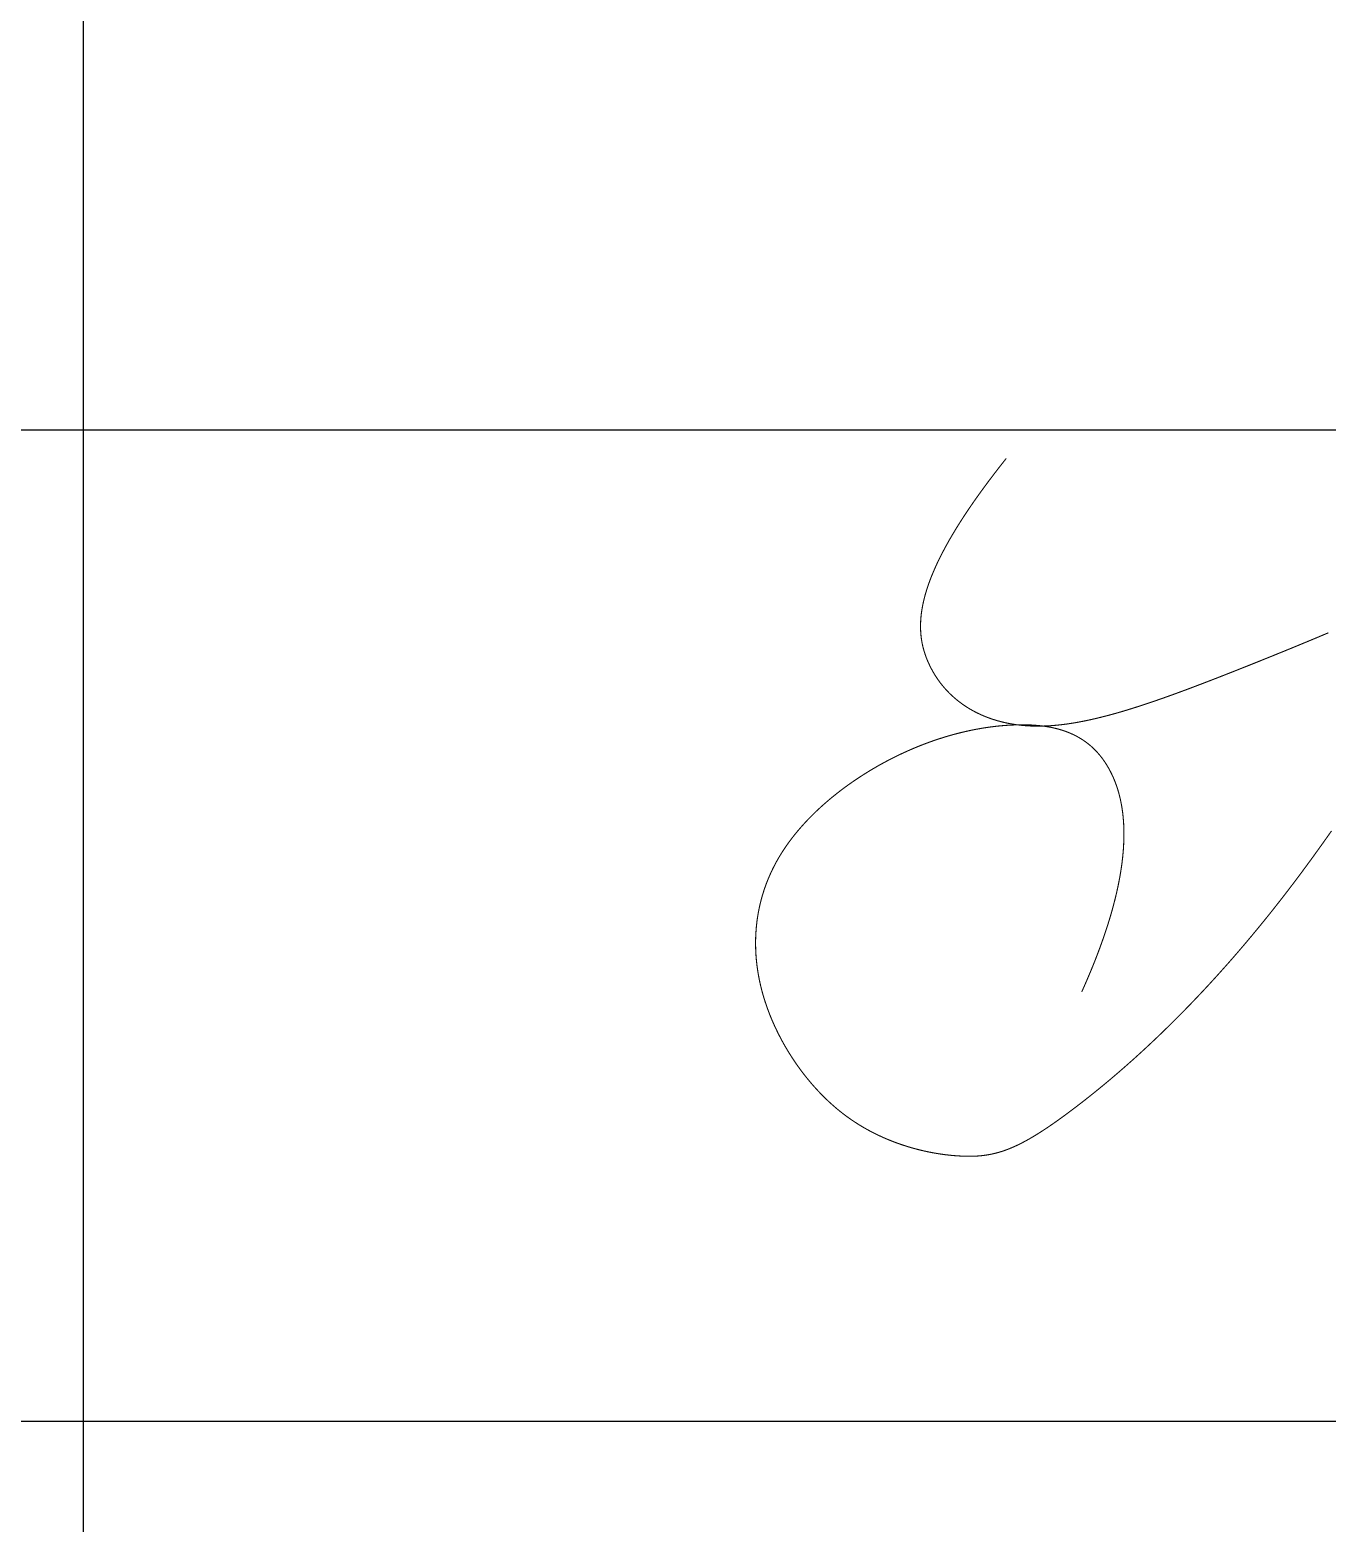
# Model space of a CAD drawing. Header units: millimetres. Extents: x -251843 to -243433, y -86292 to -80352.
# Drawn here: x -244935.9 to -244870.5, y -86197.1 to -86121.8 of the extents above; entities that cross this region are included whole.
import ezdxf

# ---------------------------------------------------------------- set-up
doc = ezdxf.new("R2010")
doc.units = ezdxf.units.MM
doc.linetypes.add('K5LT32768', pattern=[0])
doc.layers.add('Default', color=7, linetype='Continuous')
doc.layers.add('Format', color=7, linetype='Continuous')

msp = doc.modelspace()

# ---------------------------------------------------------------- linework, layer by layer
at = {"layer": 'Default', "color": 0, "linetype": 'K5LT32768', "const_width": 0.054}
for points in [[(-244870.411, -86152.177), (-244870.862, -86152.367), (-244871.31, -86152.554), (-244871.756, -86152.739), (-244872.199, -86152.922), (-244872.638, -86153.102), (-244873.074, -86153.279), (-244873.504, -86153.453), (-244873.93, -86153.625), (-244874.35, -86153.793), (-244874.765, -86153.958), (-244875.173, -86154.12), (-244875.575, -86154.278), (-244875.97, -86154.433), (-244876.358, -86154.583), (-244876.74, -86154.73), (-244877.115, -86154.873), (-244877.484, -86155.012), (-244877.847, -86155.147), (-244878.204, -86155.278), (-244878.555, -86155.404), (-244878.901, -86155.526), (-244879.071, -86155.585), (-244879.24, -86155.643), (-244879.407, -86155.7), (-244879.574, -86155.756), (-244879.738, -86155.811), (-244879.902, -86155.864), (-244880.064, -86155.916), (-244880.224, -86155.967), (-244880.383, -86156.017), (-244880.541, -86156.066), (-244880.698, -86156.113), (-244880.853, -86156.159), (-244881.007, -86156.203), (-244881.16, -86156.247), (-244881.311, -86156.289), (-244881.462, -86156.33), (-244881.611, -86156.369), (-244881.758, -86156.407), (-244881.905, -86156.444), (-244882.05, -86156.479), (-244882.194, -86156.513), (-244882.337, -86156.546), (-244882.479, -86156.577), (-244882.619, -86156.607), (-244882.759, -86156.635), (-244882.897, -86156.662), (-244883.034, -86156.688), (-244883.17, -86156.712), (-244883.305, -86156.734), (-244883.439, -86156.755), (-244883.572, -86156.775), (-244883.703, -86156.793), (-244883.834, -86156.809), (-244883.963, -86156.824), (-244884.092, -86156.837), (-244884.22, -86156.849), (-244884.346, -86156.859), (-244884.472, -86156.868), (-244884.596, -86156.875), (-244884.72, -86156.88), (-244884.843, -86156.884), (-244884.964, -86156.886), (-244885.085, -86156.886), (-244885.205, -86156.885), (-244885.324, -86156.882), (-244885.442, -86156.878), (-244885.559, -86156.871), (-244885.675, -86156.864), (-244885.791, -86156.854), (-244885.905, -86156.843), (-244886.018, -86156.83), (-244886.131, -86156.816), (-244886.242, -86156.8), (-244886.352, -86156.782), (-244886.462, -86156.763), (-244886.57, -86156.742), (-244886.677, -86156.72), (-244886.784, -86156.696), (-244886.889, -86156.67), (-244886.993, -86156.643), (-244887.096, -86156.615), (-244887.198, -86156.585), (-244887.299, -86156.553), (-244887.399, -86156.52), (-244887.498, -86156.486), (-244887.596, -86156.45), (-244887.692, -86156.413), (-244887.788, -86156.374), (-244887.882, -86156.333), (-244887.975, -86156.291), (-244888.067, -86156.248), (-244888.158, -86156.204), (-244888.247, -86156.158), (-244888.336, -86156.11), (-244888.423, -86156.061), (-244888.509, -86156.011), (-244888.594, -86155.959), (-244888.677, -86155.907), (-244888.76, -86155.852), (-244888.841, -86155.797), (-244888.921, -86155.74), (-244888.999, -86155.681), (-244889.076, -86155.622), (-244889.152, -86155.561), (-244889.227, -86155.499), (-244889.3, -86155.435), (-244889.372, -86155.37), (-244889.443, -86155.304), (-244889.512, -86155.237), (-244889.58, -86155.168), (-244889.647, -86155.099), (-244889.712, -86155.028), (-244889.776, -86154.956), (-244889.839, -86154.882), (-244889.9, -86154.808), (-244889.96, -86154.732), (-244890.018, -86154.655), (-244890.075, -86154.577), (-244890.13, -86154.497), (-244890.184, -86154.417), (-244890.237, -86154.335), (-244890.288, -86154.253), (-244890.337, -86154.169), (-244890.385, -86154.084), (-244890.432, -86153.998), (-244890.477, -86153.911), (-244890.52, -86153.822), (-244890.562, -86153.733), (-244890.603, -86153.643), (-244890.642, -86153.551), (-244890.679, -86153.459), (-244890.714, -86153.365), (-244890.748, -86153.27), (-244890.779, -86153.173), (-244890.809, -86153.075), (-244890.823, -86153.026), (-244890.836, -86152.976), (-244890.849, -86152.926), (-244890.862, -86152.875), (-244890.874, -86152.824), (-244890.885, -86152.773), (-244890.896, -86152.721), (-244890.906, -86152.669), (-244890.915, -86152.616), (-244890.924, -86152.563), (-244890.932, -86152.51), (-244890.94, -86152.456), (-244890.947, -86152.401), (-244890.954, -86152.347), (-244890.959, -86152.291), (-244890.964, -86152.236), (-244890.969, -86152.179), (-244890.972, -86152.123), (-244890.975, -86152.066), (-244890.978, -86152.008), (-244890.979, -86151.95), (-244890.98, -86151.891), (-244890.98, -86151.832), (-244890.98, -86151.772), (-244890.978, -86151.712), (-244890.976, -86151.651), (-244890.973, -86151.59), (-244890.97, -86151.528), (-244890.965, -86151.465), (-244890.96, -86151.402), (-244890.954, -86151.339), (-244890.947, -86151.275), (-244890.939, -86151.21), (-244890.93, -86151.145), (-244890.921, -86151.079), (-244890.911, -86151.012), (-244890.899, -86150.945), (-244890.887, -86150.877), (-244890.874, -86150.809), (-244890.861, -86150.74), (-244890.846, -86150.67), (-244890.83, -86150.6), (-244890.814, -86150.529), (-244890.796, -86150.457), (-244890.778, -86150.385), (-244890.758, -86150.312), (-244890.738, -86150.238), (-244890.716, -86150.164), (-244890.694, -86150.089), (-244890.671, -86150.013), (-244890.646, -86149.937), (-244890.621, -86149.86), (-244890.595, -86149.782), (-244890.567, -86149.703), (-244890.539, -86149.624), (-244890.509, -86149.544), (-244890.479, -86149.463), (-244890.447, -86149.381), (-244890.414, -86149.299), (-244890.38, -86149.216), (-244890.345, -86149.132), (-244890.309, -86149.047), (-244890.272, -86148.961), (-244890.234, -86148.875), (-244890.194, -86148.788), (-244890.154, -86148.7), (-244890.112, -86148.611), (-244890.069, -86148.522), (-244890.025, -86148.431), (-244889.98, -86148.34), (-244889.933, -86148.248), (-244889.885, -86148.155), (-244889.836, -86148.061), (-244889.786, -86147.967), (-244889.735, -86147.871), (-244889.682, -86147.775), (-244889.628, -86147.677), (-244889.573, -86147.579), (-244889.517, -86147.48), (-244889.459, -86147.38), (-244889.4, -86147.279), (-244889.34, -86147.177), (-244889.278, -86147.074), (-244889.215, -86146.97), (-244889.151, -86146.866), (-244889.085, -86146.76), (-244889.018, -86146.653), (-244888.949, -86146.546), (-244888.88, -86146.437), (-244888.809, -86146.328), (-244888.736, -86146.217), (-244888.662, -86146.106), (-244888.587, -86145.993), (-244888.51, -86145.88), (-244888.432, -86145.765), (-244888.352, -86145.649), (-244888.271, -86145.533), (-244888.188, -86145.415), (-244888.019, -86145.177), (-244887.843, -86144.934), (-244887.662, -86144.687), (-244887.474, -86144.436), (-244887.28, -86144.18), (-244887.08, -86143.92), (-244886.874, -86143.656), (-244886.661, -86143.386)], [(-244882.853, -86170.291), (-244882.729, -86170.015), (-244882.61, -86169.742), (-244882.495, -86169.473), (-244882.384, -86169.208), (-244882.277, -86168.946), (-244882.174, -86168.688), (-244882.075, -86168.434), (-244881.981, -86168.184), (-244881.89, -86167.937), (-244881.803, -86167.693), (-244881.76, -86167.573), (-244881.719, -86167.454), (-244881.679, -86167.335), (-244881.64, -86167.217), (-244881.601, -86167.101), (-244881.564, -86166.985), (-244881.527, -86166.87), (-244881.492, -86166.755), (-244881.457, -86166.642), (-244881.423, -86166.529), (-244881.39, -86166.418), (-244881.358, -86166.307), (-244881.327, -86166.197), (-244881.297, -86166.088), (-244881.267, -86165.98), (-244881.238, -86165.872), (-244881.211, -86165.766), (-244881.184, -86165.66), (-244881.158, -86165.555), (-244881.132, -86165.451), (-244881.108, -86165.348), (-244881.084, -86165.245), (-244881.062, -86165.143), (-244881.04, -86165.043), (-244881.018, -86164.943), (-244880.998, -86164.843), (-244880.978, -86164.745), (-244880.96, -86164.647), (-244880.942, -86164.55), (-244880.924, -86164.454), (-244880.908, -86164.359), (-244880.892, -86164.265), (-244880.877, -86164.171), (-244880.863, -86164.078), (-244880.849, -86163.986), (-244880.836, -86163.895), (-244880.824, -86163.804), (-244880.813, -86163.714), (-244880.802, -86163.625), (-244880.792, -86163.537), (-244880.783, -86163.449), (-244880.775, -86163.362), (-244880.767, -86163.276), (-244880.76, -86163.191), (-244880.753, -86163.106), (-244880.747, -86163.022), (-244880.742, -86162.939), (-244880.738, -86162.857), (-244880.734, -86162.775), (-244880.73, -86162.694), (-244880.728, -86162.614), (-244880.726, -86162.535), (-244880.725, -86162.456), (-244880.724, -86162.378), (-244880.724, -86162.3), (-244880.724, -86162.224), (-244880.725, -86162.148), (-244880.727, -86162.072), (-244880.73, -86161.998), (-244880.732, -86161.924), (-244880.736, -86161.851), (-244880.74, -86161.778), (-244880.744, -86161.706), (-244880.75, -86161.635), (-244880.762, -86161.495), (-244880.776, -86161.357), (-244880.792, -86161.222), (-244880.81, -86161.09), (-244880.83, -86160.96), (-244880.853, -86160.833), (-244880.877, -86160.708), (-244880.903, -86160.586), (-244880.93, -86160.466), (-244880.96, -86160.348), (-244880.991, -86160.234), (-244881.024, -86160.121), (-244881.059, -86160.011), (-244881.095, -86159.903), (-244881.132, -86159.798), (-244881.171, -86159.695), (-244881.212, -86159.594), (-244881.253, -86159.495), (-244881.296, -86159.398), (-244881.341, -86159.304), (-244881.386, -86159.212), (-244881.433, -86159.122), (-244881.481, -86159.034), (-244881.53, -86158.948), (-244881.58, -86158.864), (-244881.631, -86158.783), (-244881.683, -86158.703), (-244881.736, -86158.625), (-244881.79, -86158.549), (-244881.845, -86158.476), (-244881.901, -86158.404), (-244881.959, -86158.334), (-244882.017, -86158.266), (-244882.076, -86158.199), (-244882.136, -86158.135), (-244882.197, -86158.073), (-244882.259, -86158.012), (-244882.322, -86157.953), (-244882.386, -86157.896), (-244882.451, -86157.84), (-244882.517, -86157.787), (-244882.583, -86157.735), (-244882.651, -86157.685), (-244882.719, -86157.636), (-244882.788, -86157.589), (-244882.858, -86157.544), (-244882.929, -86157.5), (-244883.001, -86157.458), (-244883.073, -86157.417), (-244883.147, -86157.378), (-244883.221, -86157.341), (-244883.296, -86157.304), (-244883.371, -86157.27), (-244883.447, -86157.237), (-244883.524, -86157.205), (-244883.602, -86157.175), (-244883.681, -86157.146), (-244883.76, -86157.119), (-244883.84, -86157.093), (-244883.92, -86157.068), (-244884.002, -86157.044), (-244884.083, -86157.022), (-244884.166, -86157.001), (-244884.249, -86156.982), (-244884.333, -86156.963), (-244884.417, -86156.946), (-244884.502, -86156.93), (-244884.588, -86156.915), (-244884.674, -86156.902), (-244884.76, -86156.889), (-244884.848, -86156.878), (-244884.935, -86156.867), (-244885.024, -86156.858), (-244885.113, -86156.85), (-244885.202, -86156.842), (-244885.292, -86156.836), (-244885.382, -86156.831), (-244885.473, -86156.827), (-244885.564, -86156.823), (-244885.656, -86156.821), (-244885.748, -86156.819), (-244885.84, -86156.819), (-244885.933, -86156.819), (-244886.026, -86156.82), (-244886.12, -86156.822), (-244886.214, -86156.825), (-244886.309, -86156.828), (-244886.403, -86156.833), (-244886.499, -86156.838), (-244886.594, -86156.843), (-244886.69, -86156.85), (-244886.786, -86156.857), (-244886.883, -86156.866), (-244886.979, -86156.874), (-244887.076, -86156.884), (-244887.174, -86156.895), (-244887.271, -86156.906), (-244887.369, -86156.918), (-244887.468, -86156.931), (-244887.566, -86156.945), (-244887.665, -86156.959), (-244887.764, -86156.974), (-244887.863, -86156.99), (-244887.963, -86157.007), (-244888.062, -86157.025), (-244888.162, -86157.043), (-244888.263, -86157.062), (-244888.363, -86157.082), (-244888.464, -86157.103), (-244888.564, -86157.124), (-244888.665, -86157.147), (-244888.766, -86157.17), (-244888.868, -86157.194), (-244888.969, -86157.219), (-244889.071, -86157.244), (-244889.173, -86157.27), (-244889.275, -86157.297), (-244889.377, -86157.325), (-244889.479, -86157.354), (-244889.581, -86157.384), (-244889.684, -86157.414), (-244889.786, -86157.445), (-244889.889, -86157.477), (-244889.991, -86157.51), (-244890.094, -86157.543), (-244890.197, -86157.577), (-244890.3, -86157.612), (-244890.403, -86157.648), (-244890.506, -86157.685), (-244890.609, -86157.723), (-244890.712, -86157.761), (-244890.815, -86157.8), (-244890.919, -86157.84), (-244891.022, -86157.881), (-244891.125, -86157.922), (-244891.228, -86157.965), (-244891.331, -86158.008), (-244891.435, -86158.052), (-244891.538, -86158.097), (-244891.641, -86158.142), (-244891.744, -86158.189), (-244891.847, -86158.236), (-244891.95, -86158.284), (-244892.053, -86158.333), (-244892.156, -86158.383), (-244892.259, -86158.433), (-244892.362, -86158.484), (-244892.464, -86158.536), (-244892.567, -86158.589), (-244892.669, -86158.643), (-244892.772, -86158.698), (-244892.874, -86158.753), (-244892.976, -86158.809), (-244893.078, -86158.866), (-244893.18, -86158.924), (-244893.281, -86158.983), (-244893.382, -86159.042), (-244893.483, -86159.102), (-244893.584, -86159.163), (-244893.685, -86159.225), (-244893.785, -86159.287), (-244893.885, -86159.351), (-244893.984, -86159.415), (-244894.083, -86159.479), (-244894.182, -86159.545), (-244894.281, -86159.611), (-244894.378, -86159.678), (-244894.476, -86159.746), (-244894.573, -86159.814), (-244894.67, -86159.883), (-244894.766, -86159.953), (-244894.861, -86160.024), (-244894.956, -86160.095), (-244895.051, -86160.167), (-244895.145, -86160.239), (-244895.238, -86160.313), (-244895.331, -86160.387), (-244895.423, -86160.461), (-244895.514, -86160.537), (-244895.605, -86160.613), (-244895.695, -86160.69), (-244895.784, -86160.767), (-244895.873, -86160.845), (-244895.961, -86160.924), (-244896.048, -86161.003), (-244896.134, -86161.083), (-244896.219, -86161.163), (-244896.304, -86161.244), (-244896.388, -86161.326), (-244896.471, -86161.409), (-244896.553, -86161.492), (-244896.634, -86161.575), (-244896.714, -86161.659), (-244896.793, -86161.744), (-244896.872, -86161.83), (-244896.949, -86161.916), (-244897.025, -86162.002), (-244897.101, -86162.089), (-244897.175, -86162.177), (-244897.248, -86162.265), (-244897.32, -86162.354), (-244897.391, -86162.443), (-244897.461, -86162.533), (-244897.53, -86162.624), (-244897.598, -86162.715), (-244897.664, -86162.806), (-244897.729, -86162.898), (-244897.793, -86162.991), (-244897.856, -86163.084), (-244897.917, -86163.178), (-244897.978, -86163.272), (-244898.037, -86163.366), (-244898.094, -86163.461), (-244898.151, -86163.557), (-244898.206, -86163.653), (-244898.259, -86163.749), (-244898.311, -86163.846), (-244898.362, -86163.944), (-244898.412, -86164.042), (-244898.46, -86164.14), (-244898.507, -86164.239), (-244898.552, -86164.338), (-244898.597, -86164.438), (-244898.639, -86164.538), (-244898.681, -86164.638), (-244898.721, -86164.739), (-244898.76, -86164.84), (-244898.797, -86164.942), (-244898.833, -86165.044), (-244898.868, -86165.146), (-244898.901, -86165.249), (-244898.933, -86165.352), (-244898.964, -86165.455), (-244898.993, -86165.559), (-244899.021, -86165.663), (-244899.048, -86165.767), (-244899.073, -86165.872), (-244899.097, -86165.977), (-244899.12, -86166.082), (-244899.141, -86166.188), (-244899.161, -86166.294), (-244899.179, -86166.4), (-244899.196, -86166.506), (-244899.212, -86166.613), (-244899.227, -86166.72), (-244899.24, -86166.827), (-244899.252, -86166.934), (-244899.262, -86167.041), (-244899.271, -86167.149), (-244899.279, -86167.257), (-244899.286, -86167.365), (-244899.291, -86167.474), (-244899.295, -86167.582), (-244899.297, -86167.691), (-244899.298, -86167.8), (-244899.298, -86167.909), (-244899.296, -86168.018), (-244899.293, -86168.127), (-244899.289, -86168.236), (-244899.283, -86168.346), (-244899.277, -86168.456), (-244899.268, -86168.565), (-244899.259, -86168.675), (-244899.248, -86168.785), (-244899.235, -86168.895), (-244899.222, -86169.005), (-244899.207, -86169.116), (-244899.19, -86169.226), (-244899.173, -86169.336), (-244899.154, -86169.447), (-244899.133, -86169.557), (-244899.112, -86169.667), (-244899.089, -86169.778), (-244899.064, -86169.888), (-244899.039, -86169.999), (-244899.012, -86170.109), (-244898.983, -86170.22), (-244898.954, -86170.33), (-244898.923, -86170.44), (-244898.89, -86170.551), (-244898.857, -86170.661), (-244898.822, -86170.771), (-244898.785, -86170.881), (-244898.748, -86170.991), (-244898.709, -86171.101), (-244898.669, -86171.211), (-244898.628, -86171.32), (-244898.586, -86171.43), (-244898.542, -86171.539), (-244898.497, -86171.648), (-244898.451, -86171.756), (-244898.404, -86171.864), (-244898.355, -86171.972), (-244898.306, -86172.08), (-244898.255, -86172.187), (-244898.203, -86172.294), (-244898.151, -86172.401), (-244898.097, -86172.507), (-244898.042, -86172.612), (-244897.986, -86172.718), (-244897.928, -86172.823), (-244897.87, -86172.927), (-244897.811, -86173.031), (-244897.751, -86173.134), (-244897.689, -86173.237), (-244897.627, -86173.339), (-244897.564, -86173.44), (-244897.5, -86173.541), (-244897.435, -86173.642), (-244897.369, -86173.741), (-244897.302, -86173.841), (-244897.234, -86173.939), (-244897.165, -86174.037), (-244897.095, -86174.134), (-244897.025, -86174.23), (-244896.953, -86174.325), (-244896.881, -86174.42), (-244896.808, -86174.514), (-244896.734, -86174.607), (-244896.659, -86174.699), (-244896.584, -86174.79), (-244896.507, -86174.881), (-244896.43, -86174.97), (-244896.352, -86175.059), (-244896.274, -86175.147), (-244896.194, -86175.233), (-244896.114, -86175.319), (-244896.034, -86175.404), (-244895.952, -86175.488), (-244895.87, -86175.57), (-244895.787, -86175.652), (-244895.704, -86175.732), (-244895.619, -86175.812), (-244895.535, -86175.89), (-244895.449, -86175.967), (-244895.363, -86176.043), (-244895.277, -86176.118), (-244895.19, -86176.192), (-244895.102, -86176.264), (-244895.014, -86176.335), (-244894.925, -86176.405), (-244894.835, -86176.474), (-244894.745, -86176.541), (-244894.655, -86176.607), (-244894.564, -86176.672), (-244894.473, -86176.736), (-244894.381, -86176.798), (-244894.289, -86176.859), (-244894.196, -86176.919), (-244894.104, -86176.977), (-244894.01, -86177.034), (-244893.917, -86177.091), (-244893.823, -86177.145), (-244893.728, -86177.199), (-244893.634, -86177.252), (-244893.539, -86177.303), (-244893.444, -86177.353), (-244893.349, -86177.402), (-244893.254, -86177.45), (-244893.158, -86177.496), (-244893.062, -86177.542), (-244892.967, -86177.586), (-244892.871, -86177.63), (-244892.775, -86177.672), (-244892.678, -86177.713), (-244892.582, -86177.753), (-244892.486, -86177.792), (-244892.39, -86177.83), (-244892.294, -86177.867), (-244892.198, -86177.903), (-244892.102, -86177.937), (-244892.006, -86177.971), (-244891.91, -86178.004), (-244891.814, -86178.035), (-244891.718, -86178.066), (-244891.623, -86178.096), (-244891.527, -86178.124), (-244891.432, -86178.152), (-244891.337, -86178.179), (-244891.243, -86178.205), (-244891.148, -86178.23), (-244891.054, -86178.254), (-244890.96, -86178.277), (-244890.867, -86178.299), (-244890.774, -86178.32), (-244890.681, -86178.34), (-244890.588, -86178.36), (-244890.496, -86178.378), (-244890.405, -86178.396), (-244890.314, -86178.413), (-244890.223, -86178.428), (-244890.133, -86178.444), (-244890.043, -86178.458), (-244889.954, -86178.471), (-244889.865, -86178.484), (-244889.777, -86178.496), (-244889.69, -86178.507), (-244889.603, -86178.517), (-244889.516, -86178.526), (-244889.431, -86178.535), (-244889.346, -86178.543), (-244889.262, -86178.55), (-244889.178, -86178.557), (-244889.095, -86178.562), (-244889.013, -86178.567), (-244888.932, -86178.572), (-244888.851, -86178.575), (-244888.772, -86178.578), (-244888.692, -86178.58), (-244888.614, -86178.582), (-244888.536, -86178.582), (-244888.459, -86178.582), (-244888.382, -86178.581), (-244888.306, -86178.578), (-244888.23, -86178.575), (-244888.154, -86178.572), (-244888.079, -86178.567), (-244888.004, -86178.561), (-244887.93, -86178.554), (-244887.855, -86178.546), (-244887.781, -86178.537), (-244887.707, -86178.527), (-244887.633, -86178.516), (-244887.558, -86178.503), (-244887.484, -86178.49), (-244887.41, -86178.475), (-244887.335, -86178.459), (-244887.261, -86178.442), (-244887.186, -86178.424), (-244887.111, -86178.404), (-244887.035, -86178.383), (-244886.96, -86178.36), (-244886.883, -86178.337), (-244886.807, -86178.311), (-244886.729, -86178.285), (-244886.652, -86178.257), (-244886.573, -86178.227), (-244886.494, -86178.196), (-244886.415, -86178.163), (-244886.334, -86178.129), (-244886.253, -86178.093), (-244886.171, -86178.056), (-244886.088, -86178.017), (-244886.004, -86177.976), (-244885.919, -86177.934), (-244885.834, -86177.89), (-244885.747, -86177.844), (-244885.659, -86177.796), (-244885.57, -86177.747), (-244885.479, -86177.696), (-244885.388, -86177.643), (-244885.295, -86177.588), (-244885.2, -86177.531), (-244885.105, -86177.472), (-244885.008, -86177.411), (-244884.909, -86177.349), (-244884.809, -86177.284), (-244884.708, -86177.217), (-244884.604, -86177.149), (-244884.499, -86177.078), (-244884.393, -86177.005), (-244884.284, -86176.93), (-244884.174, -86176.852), (-244884.062, -86176.773), (-244883.948, -86176.691), (-244883.832, -86176.607), (-244883.715, -86176.521), (-244883.595, -86176.433), (-244883.473, -86176.342), (-244883.222, -86176.154), (-244883.094, -86176.056), (-244882.963, -86175.955), (-244882.831, -86175.853), (-244882.696, -86175.748), (-244882.559, -86175.64), (-244882.421, -86175.53), (-244882.28, -86175.418), (-244882.137, -86175.303), (-244881.992, -86175.185), (-244881.846, -86175.065), (-244881.697, -86174.942), (-244881.547, -86174.817), (-244881.395, -86174.689), (-244881.241, -86174.558), (-244881.085, -86174.425), (-244880.927, -86174.289), (-244880.768, -86174.151), (-244880.607, -86174.009), (-244880.444, -86173.865), (-244880.279, -86173.719), (-244880.113, -86173.569), (-244879.945, -86173.417), (-244879.776, -86173.262), (-244879.605, -86173.104), (-244879.433, -86172.943), (-244879.259, -86172.78), (-244879.083, -86172.613), (-244878.906, -86172.444), (-244878.728, -86172.271), (-244878.548, -86172.096), (-244878.367, -86171.918), (-244878.184, -86171.737), (-244878, -86171.553), (-244877.815, -86171.366), (-244877.628, -86171.176), (-244877.44, -86170.982), (-244877.251, -86170.786), (-244877.061, -86170.587), (-244876.869, -86170.384), (-244876.676, -86170.179), (-244876.482, -86169.97), (-244876.287, -86169.758), (-244876.091, -86169.543), (-244875.894, -86169.325), (-244875.696, -86169.103), (-244875.496, -86168.879), (-244875.296, -86168.651), (-244875.095, -86168.42), (-244874.893, -86168.185), (-244874.689, -86167.947), (-244874.485, -86167.706), (-244874.28, -86167.462), (-244874.075, -86167.214), (-244873.868, -86166.962), (-244873.661, -86166.708), (-244873.452, -86166.45), (-244873.243, -86166.188), (-244873.034, -86165.923), (-244872.823, -86165.655), (-244872.612, -86165.383), (-244872.401, -86165.107), (-244872.188, -86164.828), (-244871.975, -86164.546), (-244871.762, -86164.26), (-244871.548, -86163.97), (-244871.333, -86163.677), (-244871.118, -86163.381), (-244870.903, -86163.082), (-244870.687, -86162.781), (-244870.471, -86162.476), (-244870.255, -86162.169)]]:
    msp.add_lwpolyline(points, dxfattribs=at)
at = {"layer": 'Format', "color": 0}
for p, q in [((-244933.205, -85691.937), (-244933.205, -86241.937)), ((-245333.205, -86141.937), (-244683.205, -86141.937)), ((-245333.205, -86191.937), (-244683.205, -86191.937))]:
    msp.add_line(p, q, dxfattribs=at)

doc.saveas('drawing.dxf')
